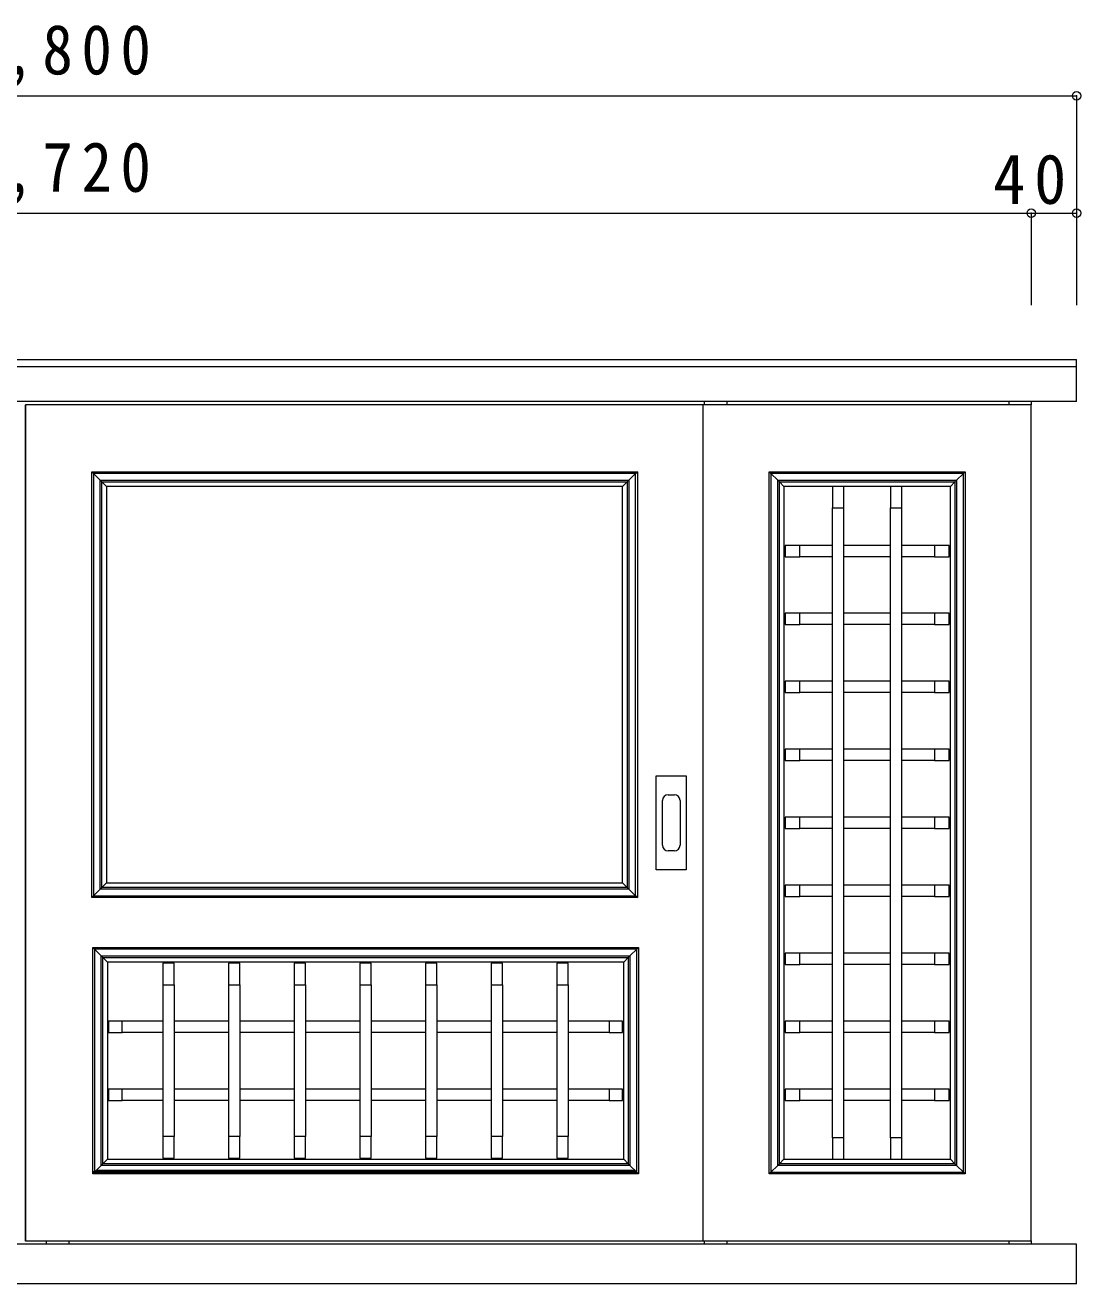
# Model space of a CAD drawing. Units: millimetres at full size, sheet at 1:15; details may follow other scales. Extents: x -2920 to 2930, y -2153 to 2088.
# Drawn here: x -1132 to -200, y -138 to 973 of the extents above; entities that cross this region are included whole.
import ezdxf

# ---------------------------------------------------------------- set-up
doc = ezdxf.new("R2010")
doc.units = ezdxf.units.MM
doc.header["$LTSCALE"] = 15
doc.header["$PDMODE"] = 32
doc.header["$PDSIZE"] = 7.5
doc.layers.add('2-2', color=7, linetype='Continuous', lineweight=18)
doc.styles.add('ＭＳ ゴシック', font='')
doc.styles.get('ＭＳ ゴシック').set_extended_font_data('MS Gothic')

msp = doc.modelspace()

# ---------------------------------------------------------------- linework, layer by layer
at = {"layer": '2-2', "color": 4}
for p, q in [((-2003.61, 910.98), (-203.61, 910.98)), ((-1963.61, 807.31), (-243.61, 807.31)), ((-243.61, 807.31), (-203.61, 807.31))]:
    msp.add_line(p, q, dxfattribs=at)
at = {"layer": '2-2'}
for p, q in [((-203.61, 910.98), (-203.61, 807.31)), ((-243.61, 807.31), (-243.61, 726.16)), ((-203.61, 807.31), (-203.61, 726.16)), ((-2003.61, 678.02), (-203.61, 678.02)), ((-2003.11, 678.02), (-203.61, 678.02)), ((-203.61, 641.02), (-203.61, 678.02)), ((-2003.61, 672.02), (-203.61, 672.02)), ((-203.61, 641.02), (-2003.61, 641.02)), ((-1132.11, 638.02), (-1132.11, -99.98)), ((-533.11, 638.02), (-1132.11, 638.02)), ((-1132.11, -99.98), (-1132.11, 638.02)), ((-243.61, 638.02), (-533.61, 638.02)), ((-533.61, -99.98), (-533.61, 638.02)), ((-532.61, 641.02), (-532.61, 638.02)), ((-512.61, 641.02), (-512.61, 638.02)), ((-263.61, 641.02), (-263.61, 638.02)), ((-243.61, 641.02), (-243.61, 638.02)), ((-243.61, -99.98), (-243.61, 638.52)), ((-1073.61, 579.02), (-1072.11, 577.52)), ((-1073.61, 579.02), (-591.61, 579.02)), ((-1072.11, 577.52), (-1073.61, 579.02)), ((-1073.61, 203.02), (-1073.61, 579.02)), ((-593.11, 577.52), (-591.61, 579.02)), ((-591.61, 579.02), (-593.11, 577.52)), ((-591.61, 579.02), (-591.61, 203.02)), ((-473.61, 577.52), (-475.11, 579.02)), ((-475.11, -40.98), (-475.11, 579.02)), ((-475.11, 579.02), (-473.61, 577.52)), ((-475.11, 579.02), (-302.11, 579.02)), ((-302.11, 579.02), (-303.61, 577.52)), ((-303.61, 577.52), (-302.11, 579.02)), ((-302.11, 579.02), (-302.11, -40.98)), ((-1072.11, 577.52), (-1066.11, 571.52)), ((-593.11, 577.52), (-1072.11, 577.52)), ((-1066.11, 571.52), (-1072.11, 577.52)), ((-1072.11, 577.52), (-1072.11, 204.52)), ((-1066.11, 571.52), (-1064.61, 570.02)), ((-1066.11, 571.52), (-599.11, 571.52)), ((-1064.61, 570.02), (-1066.11, 571.52)), ((-1066.11, 210.52), (-1066.11, 571.52)), ((-1064.61, 570.02), (-1060.61, 566.02)), ((-1064.61, 570.02), (-600.61, 570.02)), ((-1060.61, 566.02), (-1064.61, 570.02)), ((-1064.61, 212.02), (-1064.61, 570.02)), ((-604.61, 566.02), (-600.61, 570.02)), ((-600.61, 570.02), (-604.61, 566.02)), ((-600.61, 570.02), (-599.11, 571.52)), ((-599.11, 571.52), (-600.61, 570.02)), ((-600.61, 570.02), (-600.61, 212.02)), ((-599.11, 571.52), (-593.11, 577.52)), ((-593.11, 577.52), (-599.11, 571.52)), ((-599.11, 571.52), (-599.11, 210.52)), ((-593.11, 204.52), (-593.11, 577.52)), ((-467.61, 571.52), (-473.61, 577.52)), ((-473.61, 577.52), (-473.61, -39.48)), ((-473.61, 577.52), (-467.61, 571.52)), ((-303.61, 577.52), (-473.61, 577.52)), ((-466.11, 570.02), (-467.61, 571.52)), ((-467.61, -33.48), (-467.61, 571.52)), ((-467.61, 571.52), (-466.11, 570.02)), ((-467.61, 571.52), (-309.61, 571.52)), ((-462.11, 566.02), (-466.11, 570.02)), ((-466.11, -31.98), (-466.11, 570.02)), ((-466.11, 570.02), (-462.11, 566.02)), ((-466.11, 570.02), (-311.11, 570.02)), ((-311.11, 570.02), (-315.11, 566.02)), ((-315.11, 566.02), (-311.11, 570.02)), ((-309.61, 571.52), (-311.11, 570.02)), ((-311.11, 570.02), (-309.61, 571.52)), ((-311.11, 570.02), (-311.11, -31.98)), ((-303.61, 577.52), (-309.61, 571.52)), ((-309.61, 571.52), (-303.61, 577.52)), ((-309.61, 571.52), (-309.61, -33.48)), ((-303.61, -39.48), (-303.61, 577.52)), ((-604.61, 566.02), (-1060.61, 566.02)), ((-1060.61, 566.02), (-1060.61, 216.02)), ((-604.61, 216.02), (-604.61, 566.02)), ((-462.11, 566.02), (-462.11, -27.98)), ((-315.11, 566.02), (-462.11, 566.02)), ((-419.11, 566.02), (-419.11, 547.02)), ((-409.11, 547.02), (-409.11, 566.02)), ((-368.11, 566.02), (-368.11, 547.02)), ((-358.11, 547.02), (-358.11, 566.02)), ((-315.11, -27.98), (-315.11, 566.02)), ((-419.11, 547.02), (-409.11, 547.02)), ((-419.11, -8.98), (-419.11, 547.02)), ((-409.11, -8.98), (-409.11, 547.02)), ((-368.11, 547.02), (-358.11, 547.02)), ((-368.11, -8.98), (-368.11, 547.02)), ((-358.11, -8.98), (-358.11, 547.02)), ((-419.11, 514.02), (-448.11, 514.02)), ((-368.11, 514.02), (-409.11, 514.02)), ((-329.11, 514.02), (-358.11, 514.02)), ((-419.11, 504.02), (-448.11, 504.02)), ((-368.11, 504.02), (-409.11, 504.02)), ((-329.11, 504.02), (-358.11, 504.02)), ((-419.11, 454.02), (-448.11, 454.02)), ((-368.11, 454.02), (-409.11, 454.02)), ((-329.11, 454.02), (-358.11, 454.02)), ((-419.11, 444.02), (-448.11, 444.02)), ((-368.11, 444.02), (-409.11, 444.02)), ((-329.11, 444.02), (-358.11, 444.02)), ((-419.11, 394.02), (-448.11, 394.02)), ((-368.11, 394.02), (-409.11, 394.02)), ((-329.11, 394.02), (-358.11, 394.02)), ((-419.11, 384.02), (-448.11, 384.02)), ((-368.11, 384.02), (-409.11, 384.02)), ((-329.11, 384.02), (-358.11, 384.02)), ((-419.11, 334.02), (-448.11, 334.02)), ((-368.11, 334.02), (-409.11, 334.02)), ((-329.11, 334.02), (-358.11, 334.02)), ((-419.11, 324.02), (-448.11, 324.02)), ((-368.11, 324.02), (-409.11, 324.02)), ((-329.11, 324.02), (-358.11, 324.02)), ((-574.86, 310.52), (-548.36, 310.52)), ((-574.86, 227.52), (-574.86, 310.52)), ((-548.36, 310.52), (-548.36, 227.52)), ((-564.36, 293.77), (-558.86, 293.77)), ((-569.36, 249.27), (-569.36, 288.77)), ((-553.86, 288.77), (-553.86, 249.27)), ((-419.11, 274.02), (-448.11, 274.02)), ((-368.11, 274.02), (-409.11, 274.02)), ((-329.11, 274.02), (-358.11, 274.02)), ((-419.11, 264.02), (-448.11, 264.02)), ((-368.11, 264.02), (-409.11, 264.02)), ((-329.11, 264.02), (-358.11, 264.02)), ((-558.86, 244.27), (-564.36, 244.27)), ((-548.36, 227.52), (-574.86, 227.52)), ((-1064.61, 212.02), (-1066.11, 210.52)), ((-1066.11, 210.52), (-1064.61, 212.02)), ((-1060.61, 216.02), (-1064.61, 212.02)), ((-1064.61, 212.02), (-1060.61, 216.02)), ((-600.61, 212.02), (-1064.61, 212.02)), ((-1060.61, 216.02), (-604.61, 216.02)), ((-600.61, 212.02), (-604.61, 216.02)), ((-604.61, 216.02), (-600.61, 212.02)), ((-599.11, 210.52), (-600.61, 212.02)), ((-600.61, 212.02), (-599.11, 210.52)), ((-419.11, 214.02), (-448.11, 214.02)), ((-368.11, 214.02), (-409.11, 214.02)), ((-329.11, 214.02), (-358.11, 214.02)), ((-1072.11, 204.52), (-1073.61, 203.02)), ((-1073.61, 203.02), (-1072.11, 204.52)), ((-591.61, 203.02), (-1073.61, 203.02)), ((-1066.11, 210.52), (-1072.11, 204.52)), ((-1072.11, 204.52), (-1066.11, 210.52)), ((-1072.11, 204.52), (-593.11, 204.52)), ((-599.11, 210.52), (-1066.11, 210.52)), ((-593.11, 204.52), (-599.11, 210.52)), ((-599.11, 210.52), (-593.11, 204.52)), ((-591.61, 203.02), (-593.11, 204.52)), ((-593.11, 204.52), (-591.61, 203.02)), ((-419.11, 204.02), (-448.11, 204.02)), ((-368.11, 204.02), (-409.11, 204.02)), ((-329.11, 204.02), (-358.11, 204.02)), ((-1071.11, 157.52), (-1072.61, 159.02)), ((-1072.61, -40.98), (-1072.61, 159.02)), ((-1072.61, 159.02), (-1071.11, 157.52)), ((-1072.61, 159.02), (-590.61, 159.02)), ((-1065.11, 151.52), (-1071.11, 157.52)), ((-1071.11, 157.52), (-1071.11, -39.48)), ((-1071.11, 157.52), (-1065.11, 151.52)), ((-592.11, 157.52), (-1071.11, 157.52)), ((-592.11, 157.52), (-598.11, 151.52)), ((-598.11, 151.52), (-592.11, 157.52)), ((-590.61, 159.02), (-592.11, 157.52)), ((-592.11, 157.52), (-590.61, 159.02)), ((-592.11, -39.48), (-592.11, 157.52)), ((-590.61, 159.02), (-590.61, -40.98)), ((-1063.61, 150.02), (-1065.11, 151.52)), ((-1065.11, -33.48), (-1065.11, 151.52)), ((-1065.11, 151.52), (-1063.61, 150.02)), ((-1065.11, 151.52), (-598.11, 151.52)), ((-1059.61, 146.02), (-1063.61, 150.02)), ((-1063.61, -31.98), (-1063.61, 150.02)), ((-1063.61, 150.02), (-1059.61, 146.02)), ((-1063.61, 150.02), (-599.61, 150.02)), ((-1059.61, 146.02), (-1059.61, -27.98)), ((-603.61, 146.02), (-1059.61, 146.02)), ((-599.61, 150.02), (-603.61, 146.02)), ((-603.61, 146.02), (-599.61, 150.02)), ((-603.61, -27.98), (-603.61, 146.02)), ((-598.11, 151.52), (-599.61, 150.02)), ((-599.61, 150.02), (-598.11, 151.52)), ((-599.61, 150.02), (-599.61, -31.98)), ((-598.11, 151.52), (-598.11, -33.48)), ((-419.11, 154.02), (-448.11, 154.02)), ((-368.11, 154.02), (-409.11, 154.02)), ((-329.11, 154.02), (-358.11, 154.02)), ((-419.11, 144.02), (-448.11, 144.02)), ((-368.11, 144.02), (-409.11, 144.02)), ((-329.11, 144.02), (-358.11, 144.02)), ((-1010.61, 126.02), (-1010.61, -7.98)), ((-1000.61, 126.02), (-1000.61, -7.98)), ((-952.61, 126.02), (-952.61, -7.98)), ((-942.61, 126.02), (-942.61, -7.98)), ((-894.61, 126.02), (-894.61, -7.98)), ((-836.61, 126.02), (-836.61, -7.98)), ((-826.61, 126.02), (-826.61, -7.98)), ((-778.61, 126.02), (-778.61, -7.98)), ((-768.61, 126.02), (-768.61, -7.98)), ((-720.61, 126.02), (-720.61, -7.98)), ((-710.61, 126.02), (-710.61, -7.98)), ((-662.61, 126.02), (-662.61, -7.98)), ((-652.61, 126.02), (-652.61, -7.98)), ((-1058.61, 94.02), (-1058.61, 84.02)), ((-1010.61, 94.02), (-1046.61, 94.02)), ((-952.61, 94.02), (-1000.61, 94.02)), ((-894.61, 94.02), (-942.61, 94.02)), ((-836.61, 94.02), (-884.61, 94.02)), ((-778.61, 94.02), (-826.61, 94.02)), ((-720.61, 94.02), (-768.61, 94.02)), ((-662.61, 94.02), (-710.61, 94.02)), ((-616.61, 94.02), (-652.61, 94.02)), ((-419.11, 94.02), (-448.11, 94.02)), ((-368.11, 94.02), (-409.11, 94.02)), ((-329.11, 94.02), (-358.11, 94.02)), ((-1058.61, 84.02), (-1046.61, 84.02)), ((-952.61, 84.02), (-1000.61, 84.02)), ((-894.61, 84.02), (-942.61, 84.02)), ((-836.61, 84.02), (-884.61, 84.02)), ((-778.61, 84.02), (-826.61, 84.02)), ((-720.61, 84.02), (-768.61, 84.02)), ((-662.61, 84.02), (-710.61, 84.02)), ((-616.61, 84.02), (-652.61, 84.02)), ((-419.11, 84.02), (-448.11, 84.02)), ((-368.11, 84.02), (-409.11, 84.02)), ((-329.11, 84.02), (-358.11, 84.02)), ((-1058.61, 34.02), (-1058.61, 24.02)), ((-1010.61, 34.02), (-1046.61, 34.02)), ((-952.61, 34.02), (-1000.61, 34.02)), ((-894.61, 34.02), (-942.61, 34.02)), ((-836.61, 34.02), (-884.61, 34.02)), ((-778.61, 34.02), (-826.61, 34.02)), ((-720.61, 34.02), (-768.61, 34.02)), ((-662.61, 34.02), (-710.61, 34.02)), ((-616.61, 34.02), (-652.61, 34.02)), ((-419.11, 34.02), (-448.11, 34.02)), ((-368.11, 34.02), (-409.11, 34.02)), ((-329.11, 34.02), (-358.11, 34.02)), ((-1058.61, 24.02), (-1046.61, 24.02)), ((-952.61, 24.02), (-1000.61, 24.02)), ((-894.61, 24.02), (-942.61, 24.02)), ((-836.61, 24.02), (-884.61, 24.02)), ((-778.61, 24.02), (-826.61, 24.02)), ((-720.61, 24.02), (-768.61, 24.02)), ((-662.61, 24.02), (-710.61, 24.02)), ((-616.61, 24.02), (-652.61, 24.02)), ((-419.11, 24.02), (-448.11, 24.02)), ((-368.11, 24.02), (-409.11, 24.02)), ((-329.11, 24.02), (-358.11, 24.02)), ((-419.11, -8.98), (-419.11, -27.98)), ((-409.11, -8.98), (-419.11, -8.98)), ((-409.11, -27.98), (-409.11, -8.98)), ((-368.11, -8.98), (-368.11, -27.98)), ((-358.11, -8.98), (-368.11, -8.98)), ((-358.11, -27.98), (-358.11, -8.98)), ((-1065.11, -33.48), (-1063.61, -31.98)), ((-1063.61, -31.98), (-1065.11, -33.48)), ((-1063.61, -31.98), (-1059.61, -27.98)), ((-1059.61, -27.98), (-1063.61, -31.98)), ((-599.61, -31.98), (-1063.61, -31.98)), ((-1059.61, -27.98), (-603.61, -27.98)), ((-603.61, -27.98), (-599.61, -31.98)), ((-599.61, -31.98), (-603.61, -27.98)), ((-599.61, -31.98), (-598.11, -33.48)), ((-598.11, -33.48), (-599.61, -31.98)), ((-467.61, -33.48), (-466.11, -31.98)), ((-466.11, -31.98), (-467.61, -33.48)), ((-466.11, -31.98), (-462.11, -27.98)), ((-462.11, -27.98), (-466.11, -31.98)), ((-311.11, -31.98), (-466.11, -31.98)), ((-462.11, -27.98), (-315.11, -27.98)), ((-315.11, -27.98), (-311.11, -31.98)), ((-311.11, -31.98), (-315.11, -27.98)), ((-311.11, -31.98), (-309.61, -33.48)), ((-309.61, -33.48), (-311.11, -31.98)), ((-592.61, -38.98), (-1072.61, -38.98)), ((-1072.61, -40.98), (-1071.11, -39.48)), ((-1071.11, -39.48), (-1072.61, -40.98)), ((-590.61, -40.98), (-1072.61, -40.98)), ((-1071.11, -39.48), (-1065.11, -33.48)), ((-1065.11, -33.48), (-1071.11, -39.48)), ((-1071.11, -39.48), (-592.11, -39.48)), ((-593.61, -37.98), (-1069.61, -37.98)), ((-598.11, -33.48), (-1065.11, -33.48)), ((-598.11, -33.48), (-592.11, -39.48)), ((-592.11, -39.48), (-598.11, -33.48)), ((-592.11, -39.48), (-590.61, -40.98)), ((-590.61, -40.98), (-592.11, -39.48)), ((-475.11, -40.98), (-473.61, -39.48)), ((-473.61, -39.48), (-475.11, -40.98)), ((-302.11, -40.98), (-475.11, -40.98)), ((-473.61, -39.48), (-467.61, -33.48)), ((-467.61, -33.48), (-473.61, -39.48)), ((-473.61, -39.48), (-303.61, -39.48)), ((-309.61, -33.48), (-467.61, -33.48)), ((-309.61, -33.48), (-303.61, -39.48)), ((-303.61, -39.48), (-309.61, -33.48)), ((-303.61, -39.48), (-302.11, -40.98)), ((-302.11, -40.98), (-303.61, -39.48)), ((-1132.11, -99.98), (-1132.61, -99.98)), ((-1132.11, -99.98), (-533.61, -99.98)), ((-1113.61, -102.98), (-1113.61, -99.98)), ((-1093.61, -102.98), (-1093.61, -99.98)), ((-533.11, -99.98), (-533.61, -99.98)), ((-533.61, -99.98), (-243.61, -99.98)), ((-532.61, -99.98), (-532.61, -102.98)), ((-512.61, -99.98), (-512.61, -102.98)), ((-263.61, -99.98), (-263.61, -102.98)), ((-243.61, -99.98), (-243.61, -102.98)), ((-203.61, -102.98), (-2003.61, -102.98)), ((-203.61, -137.98), (-203.61, -102.98)), ((-203.61, -137.98), (-2003.61, -137.98))]:
    msp.add_line(p, q, dxfattribs=at)
for points in [[(-461.11, 504.02), (-448.11, 504.02), (-448.11, 514.02), (-461.11, 514.02)], [(-329.11, 504.02), (-316.11, 504.02), (-316.11, 514.02), (-329.11, 514.02)], [(-461.11, 444.02), (-448.11, 444.02), (-448.11, 454.02), (-461.11, 454.02)], [(-329.11, 444.02), (-316.11, 444.02), (-316.11, 454.02), (-329.11, 454.02)], [(-461.11, 384.02), (-448.11, 384.02), (-448.11, 394.02), (-461.11, 394.02)], [(-329.11, 384.02), (-316.11, 384.02), (-316.11, 394.02), (-329.11, 394.02)], [(-461.11, 324.02), (-448.11, 324.02), (-448.11, 334.02), (-461.11, 334.02)], [(-329.11, 324.02), (-316.11, 324.02), (-316.11, 334.02), (-329.11, 334.02)], [(-461.11, 264.02), (-448.11, 264.02), (-448.11, 274.02), (-461.11, 274.02)], [(-329.11, 264.02), (-316.11, 264.02), (-316.11, 274.02), (-329.11, 274.02)], [(-461.11, 204.02), (-448.11, 204.02), (-448.11, 214.02), (-461.11, 214.02)], [(-329.11, 204.02), (-316.11, 204.02), (-316.11, 214.02), (-329.11, 214.02)], [(-1000.61, 126.02), (-1000.61, 145.02), (-1010.61, 145.02), (-1010.61, 126.02)], [(-942.61, 126.02), (-942.61, 145.02), (-952.61, 145.02), (-952.61, 126.02)], [(-826.61, 126.02), (-826.61, 145.02), (-836.61, 145.02), (-836.61, 126.02)], [(-768.61, 126.02), (-768.61, 145.02), (-778.61, 145.02), (-778.61, 126.02)], [(-710.61, 126.02), (-710.61, 145.02), (-720.61, 145.02), (-720.61, 126.02)], [(-652.61, 126.02), (-652.61, 145.02), (-662.61, 145.02), (-662.61, 126.02)], [(-461.11, 144.02), (-448.11, 144.02), (-448.11, 154.02), (-461.11, 154.02)], [(-329.11, 144.02), (-316.11, 144.02), (-316.11, 154.02), (-329.11, 154.02)], [(-616.61, 84.02), (-604.61, 84.02), (-604.61, 94.02), (-616.61, 94.02)], [(-461.11, 84.02), (-448.11, 84.02), (-448.11, 94.02), (-461.11, 94.02)], [(-329.11, 84.02), (-316.11, 84.02), (-316.11, 94.02), (-329.11, 94.02)], [(-616.61, 24.02), (-604.61, 24.02), (-604.61, 34.02), (-616.61, 34.02)], [(-461.11, 24.02), (-448.11, 24.02), (-448.11, 34.02), (-461.11, 34.02)], [(-329.11, 24.02), (-316.11, 24.02), (-316.11, 34.02), (-329.11, 34.02)], [(-1000.61, -26.98), (-1000.61, -7.98), (-1010.61, -7.98), (-1010.61, -26.98)], [(-942.61, -26.98), (-942.61, -7.98), (-952.61, -7.98), (-952.61, -26.98)], [(-884.61, -26.98), (-884.61, -7.98), (-894.61, -7.98), (-894.61, -26.98)], [(-826.61, -26.98), (-826.61, -7.98), (-836.61, -7.98), (-836.61, -26.98)], [(-768.61, -26.98), (-768.61, -7.98), (-778.61, -7.98), (-778.61, -26.98)], [(-710.61, -26.98), (-710.61, -7.98), (-720.61, -7.98), (-720.61, -26.98)], [(-652.61, -26.98), (-652.61, -7.98), (-662.61, -7.98), (-662.61, -26.98)]]:
    msp.add_lwpolyline(points, close=True, dxfattribs=at)
for points in [[(-884.61, 126.02), (-884.61, 145.02), (-894.61, 145.02), (-894.61, 126.02), (-884.61, 126.02), (-884.61, -7.98)], [(-1010.61, 84.02), (-1046.61, 84.02), (-1046.61, 94.02), (-1058.61, 94.02)], [(-1010.61, 24.02), (-1046.61, 24.02), (-1046.61, 34.02), (-1058.61, 34.02)]]:
    msp.add_lwpolyline(points, dxfattribs=at)
for centre, start, end in [((-564.36, 288.77), 90, 180), ((-558.86, 288.77), 0, 90), ((-564.36, 249.27), 180, 270), ((-558.86, 249.27), 270, 0)]:
    msp.add_arc(centre, 5, start, end, dxfattribs=at)
at = {"layer": '2-2', "color": 4}
for p in [(-203.61, 910.98), (-243.61, 807.31), (-203.61, 807.31)]:
    msp.add_point(p, dxfattribs=at)

# ---------------------------------------------------------------- texts
at = {"layer": '2-2', "char_height": 43.99, "attachment_point": 7, "style": 'ＭＳ ゴシック'}
for s, insert in [('\\T1.28;\\W0.9;1,800', (-1186.11, 918.48)), ('\\T1.28;\\W0.9;1,720', (-1186.11, 814.81)), ('\\T1.27;\\W0.95;40', (-277.26, 814.81))]:
    msp.add_mtext(s, dxfattribs=dict(at, insert=insert))

doc.saveas('drawing.dxf')
